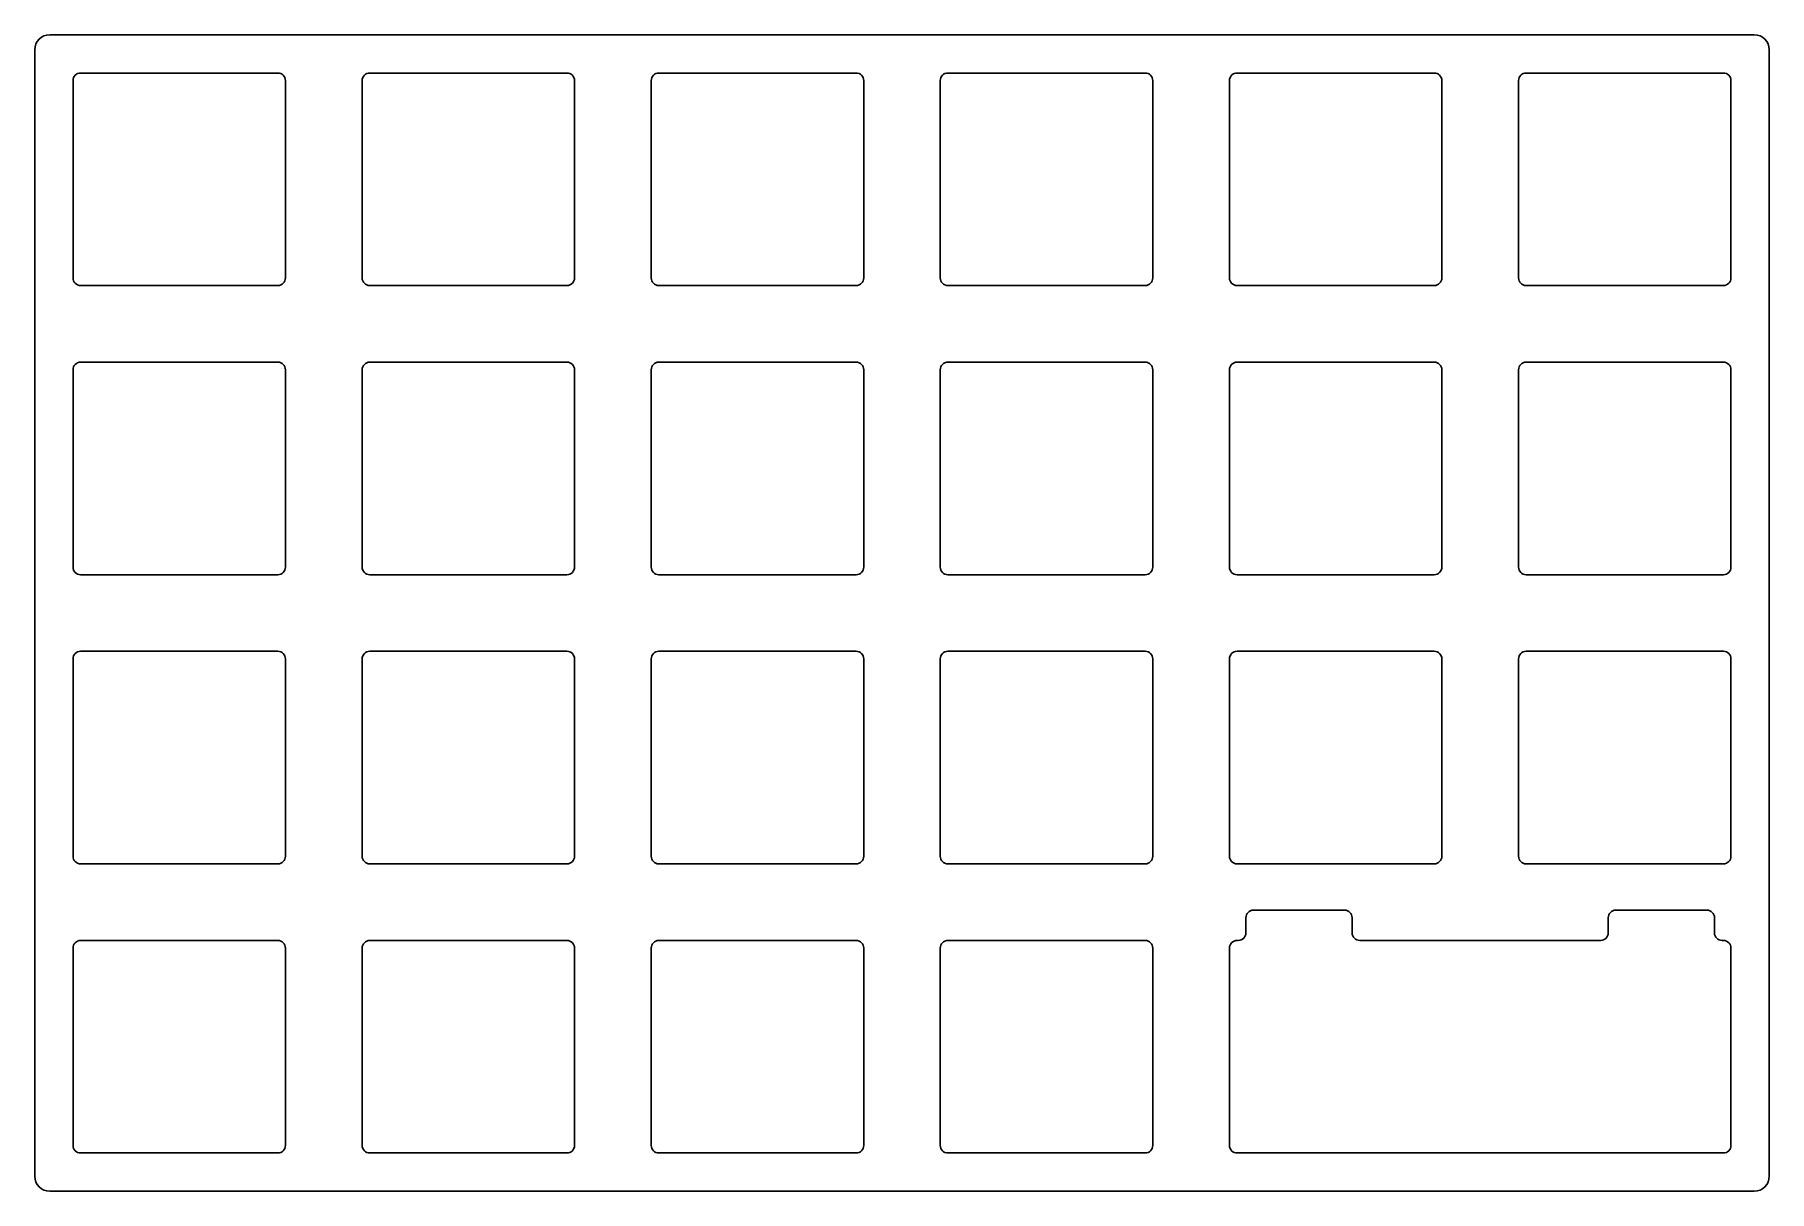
# Model space of a CAD drawing. Header units: millimetres. Extents: x 0 to 114, y -76 to 0.
import ezdxf

# ---------------------------------------------------------------- set-up
doc = ezdxf.new("R2010")
doc.units = ezdxf.units.MM

msp = doc.modelspace()

# ---------------------------------------------------------------- linework, layer by layer
for p, q in [((1, 0), (113.3, 0)), ((0, -1), (0, -75.2)), ((114.3, -75.2), (114.3, -1)), ((2.525, -3.025), (2.525, -16.025)), ((3.025, -2.525), (16.025, -2.525)), ((16.525, -3.025), (16.525, -16.025)), ((21.575, -3.025), (21.575, -16.025)), ((22.075, -2.525), (35.075, -2.525)), ((35.575, -3.025), (35.575, -16.025)), ((40.625, -3.025), (40.625, -16.025)), ((41.125, -2.525), (54.125, -2.525)), ((54.625, -3.025), (54.625, -16.025)), ((59.675, -3.025), (59.675, -16.025)), ((60.175, -2.525), (73.175, -2.525)), ((73.675, -3.025), (73.675, -16.025)), ((78.725, -3.025), (78.725, -16.025)), ((79.225, -2.525), (92.225, -2.525)), ((92.725, -3.025), (92.725, -16.025)), ((97.775, -3.025), (97.775, -16.025)), ((98.275, -2.525), (111.275, -2.525)), ((111.775, -3.025), (111.775, -16.025)), ((3.025, -16.525), (16.025, -16.525)), ((22.075, -16.525), (35.075, -16.525)), ((41.125, -16.525), (54.125, -16.525)), ((60.175, -16.525), (73.175, -16.525)), ((79.225, -16.525), (92.225, -16.525)), ((98.275, -16.525), (111.275, -16.525)), ((3.025, -21.575), (16.025, -21.575)), ((22.075, -21.575), (35.075, -21.575)), ((41.125, -21.575), (54.125, -21.575)), ((60.175, -21.575), (73.175, -21.575)), ((79.225, -21.575), (92.225, -21.575)), ((98.275, -21.575), (111.275, -21.575)), ((2.525, -22.075), (2.525, -35.075)), ((16.525, -22.075), (16.525, -35.075)), ((21.575, -22.075), (21.575, -35.075)), ((35.575, -22.075), (35.575, -35.075)), ((40.625, -22.075), (40.625, -35.075)), ((54.625, -22.075), (54.625, -35.075)), ((59.675, -22.075), (59.675, -35.075)), ((73.675, -22.075), (73.675, -35.075)), ((78.725, -22.075), (78.725, -35.075)), ((92.725, -22.075), (92.725, -35.075)), ((97.775, -22.075), (97.775, -35.075)), ((111.775, -22.075), (111.775, -35.075)), ((3.025, -35.575), (16.025, -35.575)), ((22.075, -35.575), (35.075, -35.575)), ((41.125, -35.575), (54.125, -35.575)), ((60.175, -35.575), (73.175, -35.575)), ((79.225, -35.575), (92.225, -35.575)), ((98.275, -35.575), (111.275, -35.575)), ((2.525, -41.125), (2.525, -54.125)), ((3.025, -40.625), (16.025, -40.625)), ((16.525, -41.125), (16.525, -54.125)), ((21.575, -41.125), (21.575, -54.125)), ((22.075, -40.625), (35.075, -40.625)), ((35.575, -41.125), (35.575, -54.125)), ((40.625, -41.125), (40.625, -54.125)), ((41.125, -40.625), (54.125, -40.625)), ((54.625, -41.125), (54.625, -54.125)), ((59.675, -41.125), (59.675, -54.125)), ((60.175, -40.625), (73.175, -40.625)), ((73.675, -41.125), (73.675, -54.125)), ((78.725, -41.125), (78.725, -54.125)), ((79.225, -40.625), (92.225, -40.625)), ((92.725, -41.125), (92.725, -54.125)), ((97.775, -41.125), (97.775, -54.125)), ((98.275, -40.625), (111.275, -40.625)), ((111.775, -41.125), (111.775, -54.125)), ((114.3, -53.702), (114.3, -53.905)), ((3.025, -54.625), (16.025, -54.625)), ((22.075, -54.625), (35.075, -54.625)), ((41.125, -54.625), (54.125, -54.625)), ((60.175, -54.625), (73.175, -54.625)), ((79.225, -54.625), (92.225, -54.625)), ((98.275, -54.625), (111.275, -54.625)), ((79.812, -59.175), (79.812, -58.175)), ((86.312, -57.675), (80.312, -57.675)), ((86.812, -59.175), (86.812, -58.175)), ((103.688, -59.175), (103.688, -58.175)), ((110.188, -57.675), (104.188, -57.675)), ((110.688, -59.175), (110.688, -58.175)), ((2.525, -60.175), (2.525, -73.175)), ((3.025, -59.675), (16.025, -59.675)), ((16.525, -60.175), (16.525, -73.175)), ((21.575, -60.175), (21.575, -73.175)), ((22.075, -59.675), (35.075, -59.675)), ((35.575, -60.175), (35.575, -73.175)), ((40.625, -60.175), (40.625, -73.175)), ((41.125, -59.675), (54.125, -59.675)), ((54.625, -60.175), (54.625, -73.175)), ((59.675, -60.175), (59.675, -73.175)), ((60.175, -59.675), (73.175, -59.675)), ((73.675, -60.175), (73.675, -73.175)), ((78.725, -60.175), (78.725, -73.175)), ((79.225, -59.675), (79.312, -59.675)), ((87.312, -59.675), (103.188, -59.675)), ((111.275, -59.675), (111.188, -59.675)), ((111.775, -60.175), (111.775, -73.175)), ((3.025, -73.675), (16.025, -73.675)), ((22.075, -73.675), (35.075, -73.675)), ((41.125, -73.675), (54.125, -73.675)), ((60.175, -73.675), (73.175, -73.675)), ((79.225, -73.675), (111.275, -73.675)), ((1, -76.2), (113.3, -76.2)), ((111.775, -76.2), (113.3, -76.2))]:
    msp.add_line(p, q)
for centre, radius, start, end in [((1, -1), 1, 90, 180), ((113.3, -1), 1, 0, 90), ((3.025, -3.025), 0.5, 90, 180), ((16.025, -3.025), 0.5, 0, 90), ((22.075, -3.025), 0.5, 90, 180), ((35.075, -3.025), 0.5, 0, 90), ((41.125, -3.025), 0.5, 90, 180), ((54.125, -3.025), 0.5, 0, 90), ((60.175, -3.025), 0.5, 90, 180), ((73.175, -3.025), 0.5, 0, 90), ((79.225, -3.025), 0.5, 90, 180), ((92.225, -3.025), 0.5, 0, 90), ((98.275, -3.025), 0.5, 90, 180), ((111.275, -3.025), 0.5, 0, 90), ((3.025, -16.025), 0.5, 180, 270), ((16.025, -16.025), 0.5, 270, 360), ((22.075, -16.025), 0.5, 180, 270), ((35.075, -16.025), 0.5, 270, 360), ((41.125, -16.025), 0.5, 180, 270), ((54.125, -16.025), 0.5, 270, 360), ((60.175, -16.025), 0.5, 180, 270), ((73.175, -16.025), 0.5, 270, 360), ((79.225, -16.025), 0.5, 180, 270), ((92.225, -16.025), 0.5, 270, 360), ((98.275, -16.025), 0.5, 180, 270), ((111.275, -16.025), 0.5, 270, 360), ((3.025, -22.075), 0.5, 90, 180), ((16.025, -22.075), 0.5, 0, 90), ((22.075, -22.075), 0.5, 90, 180), ((35.075, -22.075), 0.5, 0, 90), ((41.125, -22.075), 0.5, 90, 180), ((54.125, -22.075), 0.5, 0, 90), ((60.175, -22.075), 0.5, 90, 180), ((73.175, -22.075), 0.5, 0, 90), ((79.225, -22.075), 0.5, 90, 180), ((92.225, -22.075), 0.5, 0, 90), ((98.275, -22.075), 0.5, 90, 180), ((111.275, -22.075), 0.5, 0, 90), ((3.025, -35.075), 0.5, 180, 270), ((16.025, -35.075), 0.5, 270, 360), ((22.075, -35.075), 0.5, 180, 270), ((35.075, -35.075), 0.5, 270, 360), ((41.125, -35.075), 0.5, 180, 270), ((54.125, -35.075), 0.5, 270, 360), ((60.175, -35.075), 0.5, 180, 270), ((73.175, -35.075), 0.5, 270, 360), ((79.225, -35.075), 0.5, 180, 270), ((92.225, -35.075), 0.5, 270, 360), ((98.275, -35.075), 0.5, 180, 270), ((111.275, -35.075), 0.5, 270, 360), ((3.025, -41.125), 0.5, 90, 180), ((16.025, -41.125), 0.5, 0, 90), ((22.075, -41.125), 0.5, 90, 180), ((35.075, -41.125), 0.5, 0, 90), ((41.125, -41.125), 0.5, 90, 180), ((54.125, -41.125), 0.5, 0, 90), ((60.175, -41.125), 0.5, 90, 180), ((73.175, -41.125), 0.5, 0, 90), ((79.225, -41.125), 0.5, 90, 180), ((92.225, -41.125), 0.5, 0, 90), ((98.275, -41.125), 0.5, 90, 180), ((111.275, -41.125), 0.5, 0, 90), ((3.025, -54.125), 0.5, 180, 270), ((16.025, -54.125), 0.5, 270, 360), ((22.075, -54.125), 0.5, 180, 270), ((35.075, -54.125), 0.5, 270, 360), ((41.125, -54.125), 0.5, 180, 270), ((54.125, -54.125), 0.5, 270, 360), ((60.175, -54.125), 0.5, 180, 270), ((73.175, -54.125), 0.5, 270, 360), ((79.225, -54.125), 0.5, 180, 270), ((92.225, -54.125), 0.5, 270, 360), ((98.275, -54.125), 0.5, 180, 270), ((111.275, -54.125), 0.5, 270, 360), ((80.312, -58.175), 0.5, 90, 180), ((86.312, -58.175), 0.5, 0, 90), ((104.188, -58.175), 0.5, 90, 180), ((110.188, -58.175), 0.5, 0, 90), ((79.312, -59.175), 0.5, 270, 0), ((87.312, -59.175), 0.5, 180, 270), ((103.188, -59.175), 0.5, 270, 0), ((111.188, -59.175), 0.5, 180, 270), ((3.025, -60.175), 0.5, 90, 180), ((16.025, -60.175), 0.5, 0, 90), ((22.075, -60.175), 0.5, 90, 180), ((35.075, -60.175), 0.5, 0, 90), ((41.125, -60.175), 0.5, 90, 180), ((54.125, -60.175), 0.5, 0, 90), ((60.175, -60.175), 0.5, 90, 180), ((73.175, -60.175), 0.5, 0, 90), ((79.225, -60.175), 0.5, 90, 180), ((111.275, -60.175), 0.5, 0, 90), ((3.025, -73.175), 0.5, 180, 270), ((16.025, -73.175), 0.5, 270, 0), ((22.075, -73.175), 0.5, 180, 270), ((35.075, -73.175), 0.5, 270, 0), ((41.125, -73.175), 0.5, 180, 270), ((54.125, -73.175), 0.5, 270, 360), ((60.175, -73.175), 0.5, 180, 270), ((73.175, -73.175), 0.5, 270, 360), ((79.225, -73.175), 0.5, 180, 270), ((111.275, -73.175), 0.5, 270, 0), ((1, -75.2), 1, 180, 270), ((113.3, -75.2), 1, 270, 0)]:
    msp.add_arc(centre, radius, start, end)

doc.saveas('drawing.dxf')
